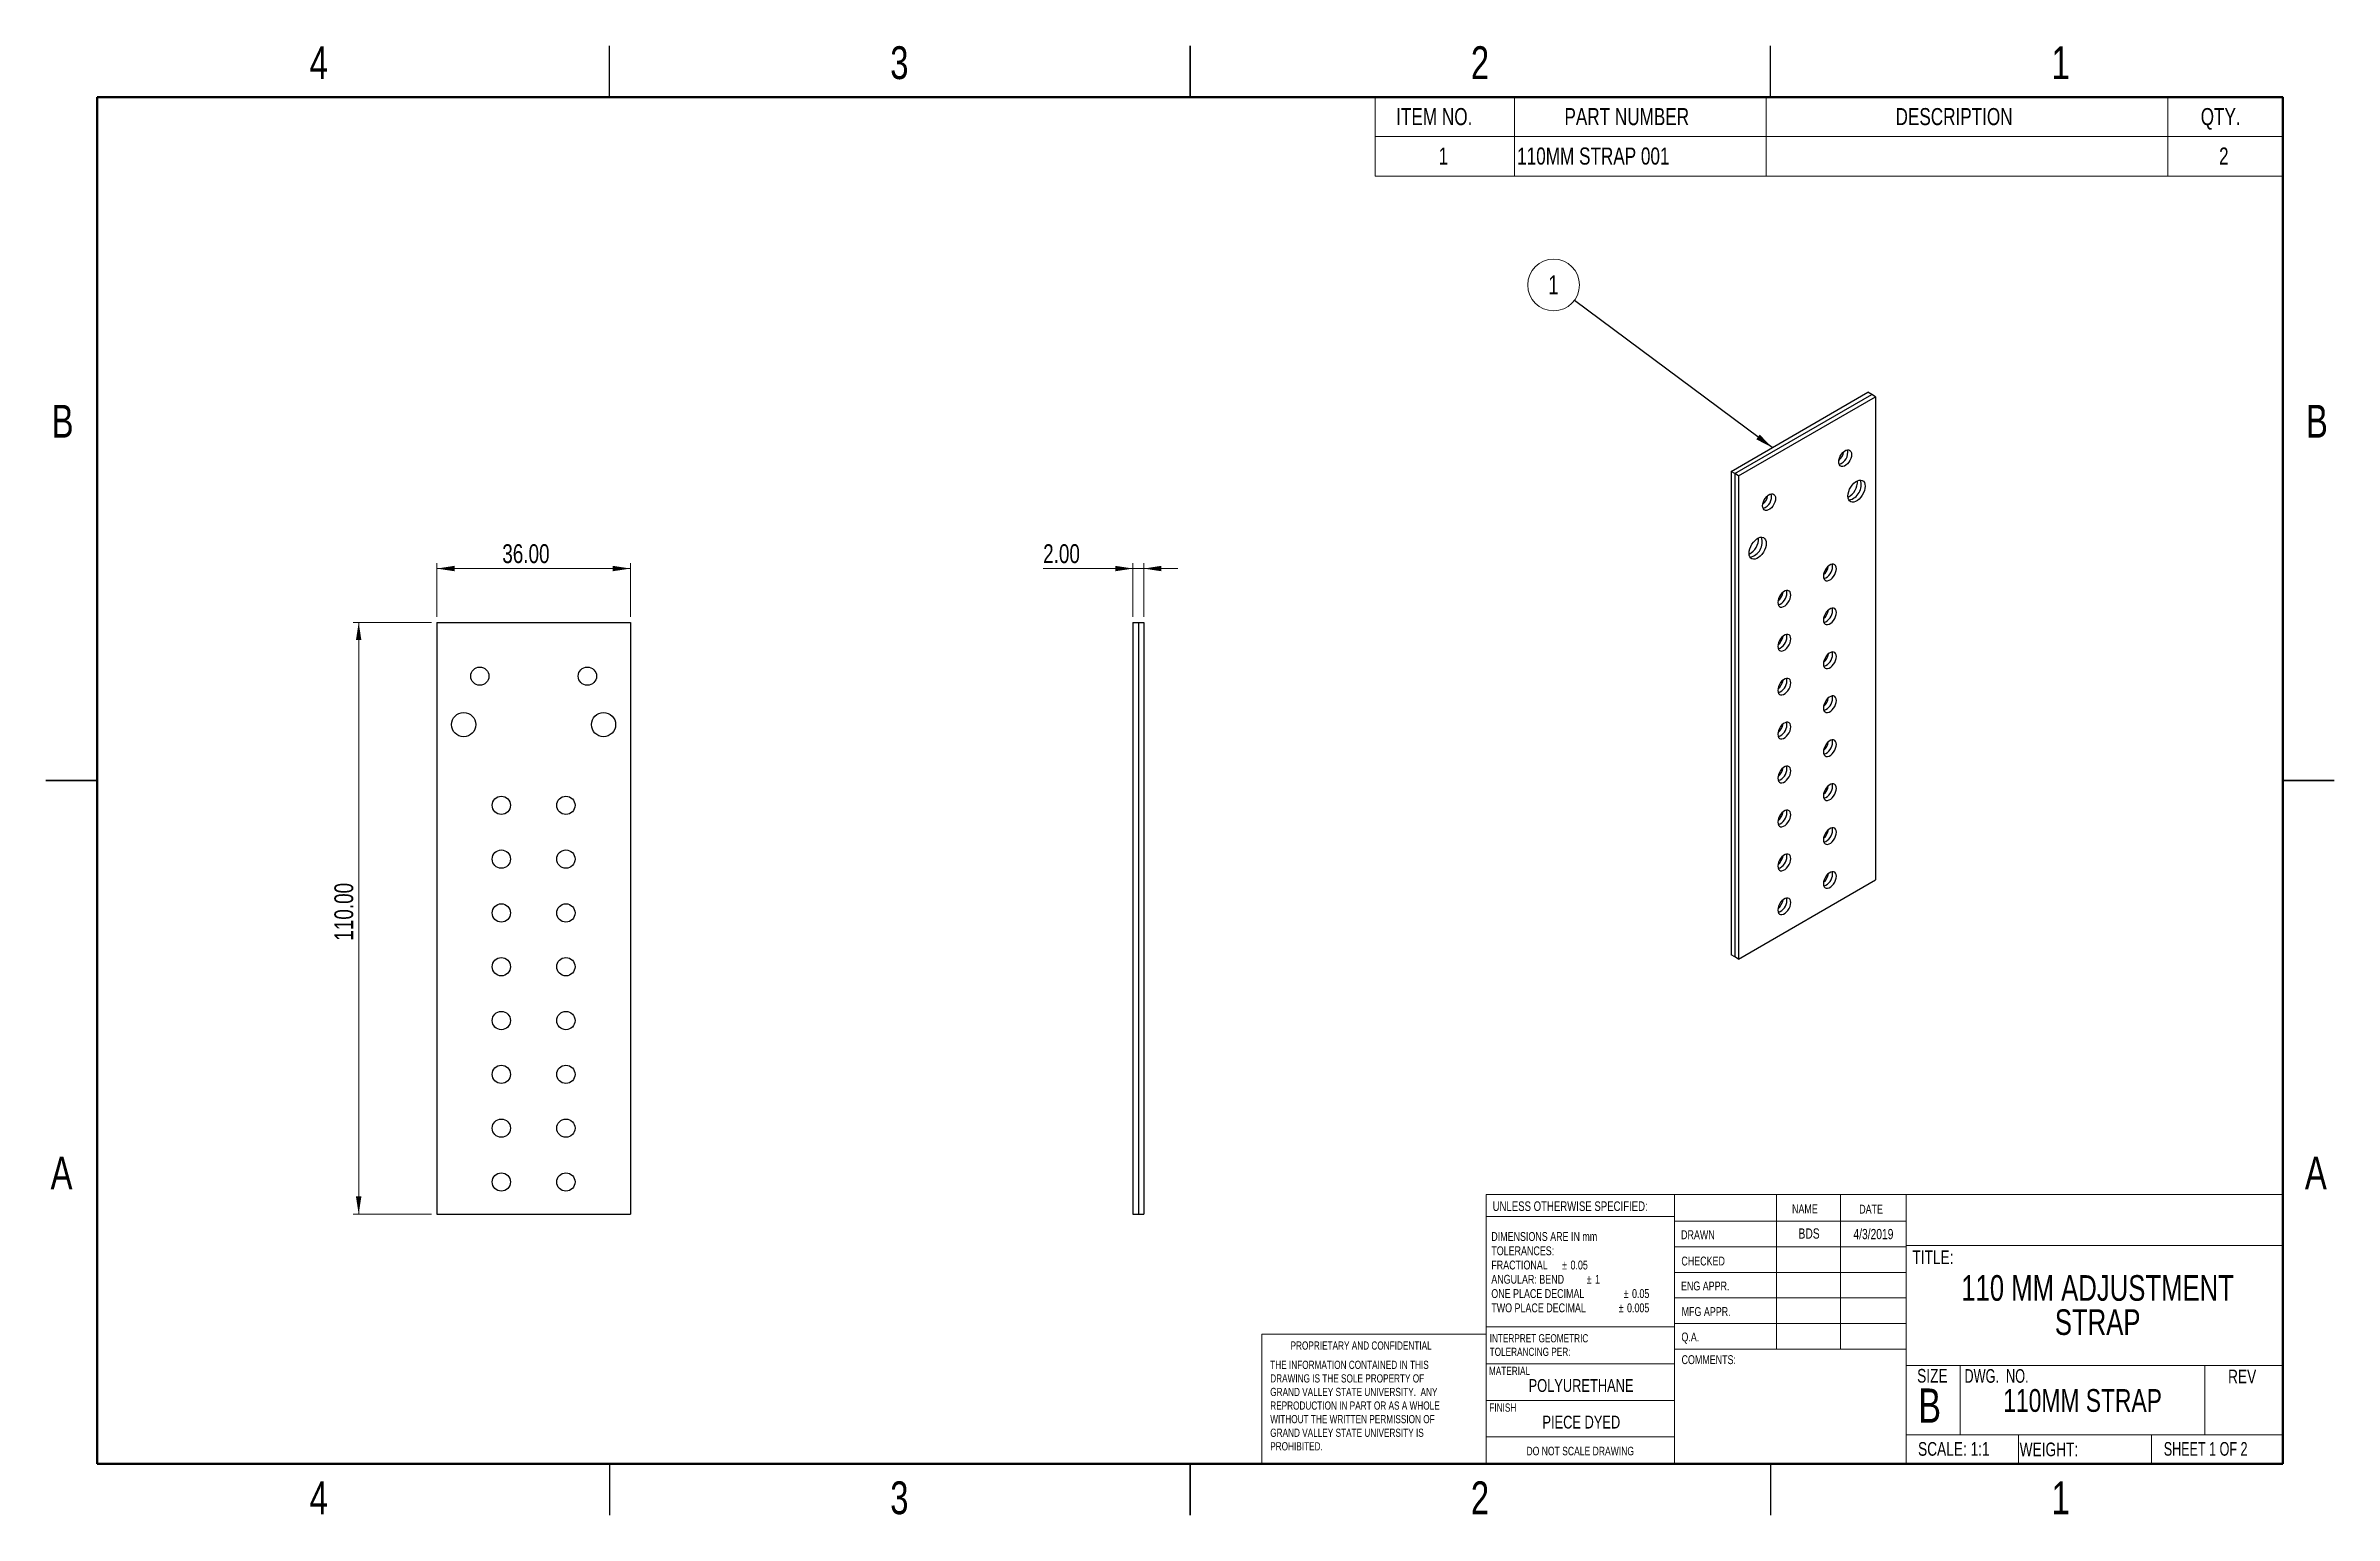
# Model space of a CAD drawing. Header units: millimetres. Extents: x 3 to 429, y 3 to 276.
import ezdxf

# ---------------------------------------------------------------- set-up
doc = ezdxf.new("R2010")
doc.units = ezdxf.units.MM
doc.styles.add('SLDTEXTSTYLE0', font='TXT', dxfattribs={"width": 0.75})
doc.styles.add('SLDTEXTSTYLE1', font='TXT', dxfattribs={"width": 0.6875})
doc.styles.add('SLDTEXTSTYLE2', font='TXT', dxfattribs={"width": 0.694444})
doc.dimstyles.new('SLDDIMSTYLE0', dxfattribs={"dimtxt": 3.5, "dimasz": 3.302, "dimexe": 0, "dimexo": 0.0625, "dimgap": 0.875, "dimtad": 1, "dimrnd": 1e-09, "dimzin": 4, "dimdsep": 46, "dimtxsty": 'SLDTEXTSTYLE0', "dimsah": 1, "dimcen": 0.09, "dimadec": 0, "dimazin": 1, "dimtfac": 1, "dimtofl": 0, "dimtmove": 0, "dimatfit": 3, "dimfxl": 1, "dimfrac": 2, "dimtolj": 1, "dimtzin": 12, "dimarcsym": 0})
doc.dimstyles.new('SLDDIMSTYLE1', dxfattribs={"dimtxt": 3.5, "dimasz": 3.302, "dimexe": 0, "dimexo": 0.0625, "dimgap": 0.875, "dimtad": 1, "dimrnd": 1e-09, "dimzin": 4, "dimdsep": 46, "dimtxsty": 'SLDTEXTSTYLE0', "dimsah": 1, "dimcen": 0.09, "dimadec": 0, "dimazin": 1, "dimtfac": 1, "dimtmove": 0, "dimatfit": 0, "dimfxl": 1, "dimfrac": 2, "dimtolj": 1, "dimtzin": 12, "dimarcsym": 0})
doc.dimstyles.new('SLDDIMSTYLE2', dxfattribs={"dimtxt": 0.18, "dimasz": 3.302, "dimexe": 0, "dimexo": 0.0625, "dimgap": 0, "dimtad": 0, "dimtih": 1, "dimtoh": 1, "dimdec": 0, "dimrnd": 1e-09, "dimzin": 0, "dimdsep": 46, "dimtxsty": 'Standard', "dimsah": 1, "dimcen": 0.09, "dimadec": 0, "dimazin": 0, "dimtfac": 3.302, "dimtdec": 0, "dimtofl": 0, "dimtmove": 0, "dimatfit": 3, "dimfxl": 1, "dimfrac": 2, "dimtolj": 1, "dimtzin": 0, "dimarcsym": 0})

# ---------------------------------------------------------------- blocks, each defined once
blk = doc.blocks.new('SW_NOTE_0')
at = {"color": 0, "linetype": 'Continuous', "lineweight": 0, "attachment_point": 2, "style": 'SLDTEXTSTYLE0'}
for s, insert, char_height in [('110 MM ADJUSTMENT', (31.48, 6.14), 4.7625), ('STRAP', (31.5, -0.21), 4.763)]:
    blk.add_mtext(s, dxfattribs=dict(at, insert=insert, char_height=char_height))
blk = doc.blocks.new('SW_NOTE_1')
at = {"color": 0, "linetype": 'Continuous', "lineweight": 0, "char_height": 1.524, "attachment_point": 1, "style": 'SLDTEXTSTYLE0'}
for s, insert in [('INTERPRET GEOMETRIC', (0, 1.96)), ('TOLERANCING PER:', (0, -0.56))]:
    blk.add_mtext(s, dxfattribs=dict(at, insert=insert))
blk = doc.blocks.new('SW_NOTE_2')
at = {"color": 0, "linetype": 'Continuous', "lineweight": 0, "attachment_point": 1, "style": 'SLDTEXTSTYLE0'}
for s, insert, char_height in [('DIMENSIONS ARE IN mm', (0, 2.13), 1.651), ('TOLERANCES:', (0, -0.52), 1.651), ('FRACTIONAL', (0, -3.17), 1.651), ('%%p', (13.15, -3.17), 1.651), ('0.05', (14.72, -3.17), 1.651), ('ANGULAR: BEND', (0, -5.82), 1.651), ('ONE PLACE DECIMAL', (0, -8.48), 1.651), ('%%p', (17.71, -5.82), 1.651), ('1', (19.28, -5.82), 1.65), ('0.05', (26.16, -8.48), 1.651), ('TWO PLACE DECIMAL', (0, -11.13), 1.651), ('%%p', (23.66, -11.13), 1.651), ('%%p', (24.59, -8.48), 1.651), ('0.005', (25.23, -11.13), 1.651)]:
    blk.add_mtext(s, dxfattribs=dict(at, insert=insert, char_height=char_height))
blk = doc.blocks.new('SW_NOTE_3')
at = {"color": 0, "linetype": 'Continuous', "lineweight": 0, "char_height": 1.524, "attachment_point": 1, "style": 'SLDTEXTSTYLE0'}
for s, insert in [('THE INFORMATION CONTAINED IN THIS', (0, 1.96)), ('GRAND VALLEY STATE UNIVERSITY.  ANY', (0, -3.08)), ('DRAWING IS THE SOLE PROPERTY OF', (0, -0.56)), ('WITHOUT THE WRITTEN PERMISSION OF', (0, -8.13)), ('REPRODUCTION IN PART OR AS A WHOLE', (0, -5.61)), ('GRAND VALLEY STATE UNIVERSITY IS', (0, -10.66)), ('PROHIBITED.', (0, -13.18))]:
    blk.add_mtext(s, dxfattribs=dict(at, insert=insert))
blk = doc.blocks.new('SW_TABLEANNOTATION_0')
at = {"color": 0, "linetype": 'Continuous', "lineweight": 0}
for p, q in [((0, 0), (0, -14.65)), ((168.76, 0), (0, 0)), ((25.88, 0), (25.88, -7.33)), ((72.7, 0), (72.7, -7.33)), ((147.33, 0), (147.33, -7.33)), ((168.76, -14.65), (168.76, 0)), ((0, -7.33), (168.76, -7.33)), ((25.88, -7.33), (25.88, -14.65)), ((72.7, -7.33), (72.7, -14.65)), ((147.33, -7.33), (147.33, -14.65)), ((0, -14.65), (168.76, -14.65))]:
    blk.add_line(p, q, dxfattribs=at)
at = {"color": 0, "linetype": 'Continuous', "lineweight": 0, "attachment_point": 1, "style": 'SLDTEXTSTYLE0'}
for s, insert, char_height in [('ITEM NO.', (3.9, -2.02), 3.175), ('PART NUMBER', (35.17, -2.02), 3.175), ('DESCRIPTION', (96.73, -2.02), 3.175), ('QTY.', (153.46, -2.02), 3.175), ('1', (11.77, -9.35), 3.17), ('110MM STRAP 001', (26.38, -9.35), 3.175), ('2', (156.87, -9.35), 3.17)]:
    blk.add_mtext(s, dxfattribs=dict(at, insert=insert, char_height=char_height))
blk = doc.blocks.new('_D')
at = {"color": 7, "linetype": 'Continuous', "lineweight": 18}
for p, q in [((74.87, 169.1), (60.35, 169.1)), ((61.35, 59.1), (61.35, 169.1)), ((74.87, 59.1), (60.35, 59.1))]:
    blk.add_line(p, q, dxfattribs=at)
for points in [[(61.35, 169.1), (60.84, 165.8), (61.85, 165.8)], [(61.35, 59.1), (61.85, 62.41), (60.84, 62.41)]]:
    blk.add_solid(points, dxfattribs=at)
at = {"color": 7, "linetype": 'Continuous', "lineweight": 18, "insert": (56.83, 109.95), "char_height": 3.5, "attachment_point": 1, "rotation": 90, "style": 'SLDTEXTSTYLE0'}
blk.add_mtext('110.00', dxfattribs=at)
blk = doc.blocks.new('_D_1')
at = {"color": 7, "linetype": 'Continuous', "lineweight": 18}
for p, q in [((75.87, 170.1), (75.87, 180.1)), ((75.87, 179.1), (111.87, 179.1)), ((111.87, 170.1), (111.87, 180.1))]:
    blk.add_line(p, q, dxfattribs=at)
for points in [[(75.87, 179.1), (79.17, 178.6), (79.17, 179.61)], [(111.87, 179.1), (108.57, 179.61), (108.57, 178.6)]]:
    blk.add_solid(points, dxfattribs=at)
at = {"color": 7, "linetype": 'Continuous', "lineweight": 18, "insert": (88.05, 183.62), "char_height": 3.5, "attachment_point": 1, "style": 'SLDTEXTSTYLE0'}
blk.add_mtext('36.00', dxfattribs=at)
blk = doc.blocks.new('_D_2')
at = {"color": 7, "linetype": 'Continuous', "lineweight": 18}
for p, q in [((205.3, 179.1), (188.6, 179.1)), ((205.3, 170.1), (205.3, 180.1)), ((205.3, 179.1), (207.3, 179.1)), ((207.3, 170.1), (207.3, 180.1)), ((207.3, 179.1), (213.65, 179.1))]:
    blk.add_line(p, q, dxfattribs=at)
for points in [[(205.3, 179.1), (202, 179.61), (202, 178.6)], [(207.3, 179.1), (210.6, 178.6), (210.6, 179.61)]]:
    blk.add_solid(points, dxfattribs=at)
at = {"color": 7, "linetype": 'Continuous', "lineweight": 18, "insert": (188.6, 183.62), "char_height": 3.5, "attachment_point": 1, "style": 'SLDTEXTSTYLE0'}
blk.add_mtext('2.00', dxfattribs=at)
blk = doc.blocks.new('SW_NOTE_4')
at = {"color": 0, "linetype": 'Continuous', "lineweight": 0}
blk.add_circle((-3.86, 2.87), 4.81, dxfattribs=at)
at = {"color": 0, "linetype": 'Continuous', "lineweight": 0, "insert": (-3.9, 4.65), "char_height": 3.5, "attachment_point": 2, "style": 'SLDTEXTSTYLE0'}
blk.add_mtext('1', dxfattribs=at)

msp = doc.modelspace()

# ---------------------------------------------------------------- linework, layer by layer
at = {"color": 7, "linetype": 'Continuous', "lineweight": 25}
for p, q in [((107.95, 266.7), (107.95, 276.225)), ((215.9, 276.225), (215.9, 266.7)), ((215.9, 266.7), (215.9, 276.225)), ((323.85, 266.7), (323.85, 276.225)), ((316.484, 197.167), (341.94, 211.862)), ((317.191, 196.759), (342.647, 211.454)), ((317.899, 196.35), (343.354, 211.046)), ((342.647, 211.454), (341.94, 211.862)), ((343.354, 211.046), (342.647, 211.454)), ((343.354, 211.046), (343.354, 121.226)), ((317.191, 196.759), (316.484, 197.167)), ((316.484, 197.167), (316.484, 107.347)), ((317.191, 196.759), (317.191, 106.939)), ((317.899, 196.35), (317.191, 196.759)), ((317.899, 196.35), (317.899, 106.531)), ((75.869, 169.105), (75.869, 59.105)), ((75.869, 169.105), (111.869, 169.105)), ((111.869, 169.105), (111.869, 59.105)), ((205.297, 169.105), (205.297, 59.105)), ((205.297, 169.105), (206.297, 169.105)), ((206.297, 169.105), (206.297, 59.105)), ((206.297, 169.105), (207.297, 169.105)), ((207.297, 169.105), (207.297, 59.105)), ((3.175, 139.7), (12.7, 139.7)), ((12.7, 139.7), (3.175, 139.7)), ((428.625, 139.7), (419.1, 139.7)), ((419.1, 139.7), (428.625, 139.7)), ((317.899, 106.531), (343.354, 121.226)), ((317.191, 106.939), (316.484, 107.347)), ((317.899, 106.531), (317.191, 106.939)), ((75.869, 59.105), (111.869, 59.105)), ((205.297, 59.105), (206.297, 59.105)), ((206.297, 59.105), (207.297, 59.105)), ((107.95, 12.7), (107.95, 3.175)), ((215.9, 3.175), (215.9, 12.7)), ((215.9, 12.7), (215.9, 3.175)), ((323.85, 12.7), (323.85, 3.175))]:
    msp.add_line(p, q, dxfattribs=at)
at = {"color": 7, "linetype": 'Continuous', "lineweight": 50}
for p, q in [((12.7, 12.7), (12.7, 266.7)), ((12.7, 266.7), (419.1, 266.7)), ((419.1, 266.7), (419.1, 12.7)), ((419.1, 12.7), (12.7, 12.7))]:
    msp.add_line(p, q, dxfattribs=at)
at = {"color": 7, "linetype": 'Continuous', "lineweight": 18}
for p, q in [((270.974, 12.7), (270.974, 62.782)), ((270.974, 62.782), (419.1, 62.782)), ((305.948, 62.782), (305.948, 12.7)), ((324.96, 62.782), (324.96, 34.019)), ((336.861, 62.782), (336.861, 34.019)), ((349.029, 62.782), (349.029, 12.7)), ((305.948, 58.674), (270.974, 58.674)), ((305.948, 57.832), (349.029, 57.832)), ((305.948, 53.069), (349.029, 53.069)), ((349.029, 53.269), (419.1, 53.269)), ((305.948, 48.307), (349.029, 48.307)), ((349.029, 43.544), (305.948, 43.544)), ((349.029, 38.782), (305.948, 38.782)), ((229.239, 12.7), (229.239, 36.793)), ((270.974, 36.793), (229.239, 36.793)), ((270.974, 38.195), (306.063, 38.195)), ((270.974, 31.337), (306.063, 31.337)), ((349.029, 34.019), (306.063, 34.019)), ((349.029, 30.985), (419.1, 30.985)), ((359.075, 30.985), (359.075, 18.107)), ((404.573, 30.985), (404.573, 18.107)), ((270.974, 24.479), (305.948, 24.479)), ((270.974, 17.712), (305.948, 17.712)), ((349.029, 18.107), (419.1, 18.107)), ((369.936, 18.107), (369.936, 12.7)), ((394.623, 18.107), (394.623, 12.7))]:
    msp.add_line(p, q, dxfattribs=at)
at = {"color": 7, "linetype": 'Continuous', "lineweight": 25, "flags": 128}
for points in [[(336.495, 198.921), (336.53, 199.273), (336.633, 199.645), (336.798, 200.016), (337.015, 200.363), (337.271, 200.666), (337.553, 200.909), (337.842, 201.076), (338.124, 201.159), (338.38, 201.151), (338.597, 201.055), (338.762, 200.874), (338.865, 200.621), (338.9, 200.309), (338.865, 199.956), (338.762, 199.584), (338.597, 199.214), (338.38, 198.866), (338.124, 198.563), (337.842, 198.32), (337.553, 198.153), (337.271, 198.071), (337.015, 198.078), (336.798, 198.175), (336.633, 198.355), (336.53, 198.609), (336.495, 198.921)], [(322.353, 190.757), (322.388, 191.109), (322.491, 191.481), (322.656, 191.852), (322.873, 192.199), (323.129, 192.502), (323.41, 192.745), (323.7, 192.912), (323.982, 192.995), (324.238, 192.987), (324.455, 192.89), (324.62, 192.71), (324.723, 192.457), (324.757, 192.145), (324.723, 191.792), (324.62, 191.42), (324.455, 191.049), (324.238, 190.702), (323.982, 190.399), (323.7, 190.156), (323.41, 189.989), (323.129, 189.907), (322.873, 189.914), (322.656, 190.011), (322.491, 190.191), (322.388, 190.445), (322.353, 190.757)], [(338.228, 192.572), (338.263, 192.974), (338.365, 193.399), (338.532, 193.827), (338.754, 194.241), (339.023, 194.622), (339.327, 194.954), (339.653, 195.222), (339.985, 195.414), (340.31, 195.522), (340.614, 195.541), (340.883, 195.47), (341.106, 195.313), (341.272, 195.077), (341.375, 194.771), (341.41, 194.409), (341.375, 194.007), (341.272, 193.582), (341.106, 193.154), (340.883, 192.74), (340.614, 192.359), (340.31, 192.027), (339.985, 191.759), (339.653, 191.567), (339.327, 191.459), (339.023, 191.44), (338.754, 191.51), (338.532, 191.667), (338.365, 191.904), (338.263, 192.21), (338.228, 192.572)], [(319.843, 181.959), (319.878, 182.361), (319.981, 182.785), (320.147, 183.214), (320.369, 183.628), (320.639, 184.009), (320.942, 184.341), (321.268, 184.608), (321.6, 184.8), (321.926, 184.908), (322.23, 184.927), (322.499, 184.857), (322.721, 184.7), (322.888, 184.463), (322.99, 184.157), (323.025, 183.796), (322.99, 183.393), (322.888, 182.969), (322.721, 182.54), (322.499, 182.126), (322.23, 181.745), (321.926, 181.414), (321.6, 181.146), (321.268, 180.954), (320.942, 180.846), (320.639, 180.827), (320.369, 180.897), (320.147, 181.054), (319.981, 181.291), (319.878, 181.597), (319.843, 181.959)], [(336.071, 179.079), (336.036, 179.391), (335.933, 179.644), (335.769, 179.825), (335.552, 179.921), (335.295, 179.929), (335.014, 179.846), (334.724, 179.679), (334.443, 179.437), (334.186, 179.133), (333.969, 178.786), (333.805, 178.415), (333.702, 178.043), (333.667, 177.691), (333.702, 177.379), (333.805, 177.125), (333.969, 176.945), (334.186, 176.848), (334.443, 176.841), (334.724, 176.923), (335.014, 177.09), (335.295, 177.333), (335.552, 177.637), (335.769, 177.984), (335.933, 178.354), (336.036, 178.726), (336.071, 179.079)], [(335.364, 179.487), (335.329, 179.799), (335.288, 179.928)], [(335.364, 179.487), (335.329, 179.799), (335.288, 179.928)], [(327.586, 174.18), (327.551, 174.492), (327.448, 174.746), (327.284, 174.926), (327.067, 175.023), (326.81, 175.03), (326.529, 174.948), (326.239, 174.781), (325.958, 174.538), (325.701, 174.235), (325.484, 173.887), (325.319, 173.517), (325.217, 173.145), (325.182, 172.792), (325.217, 172.48), (325.319, 172.227), (325.484, 172.046), (325.701, 171.95), (325.958, 171.942), (326.239, 172.025), (326.529, 172.192), (326.81, 172.435), (327.067, 172.738), (327.284, 173.085), (327.448, 173.456), (327.551, 173.828), (327.586, 174.18)], [(326.879, 174.589), (326.844, 174.901), (326.803, 175.029)], [(326.879, 174.589), (326.844, 174.901), (326.803, 175.029)], [(336.071, 170.913), (336.036, 171.225), (335.933, 171.479), (335.769, 171.659), (335.552, 171.756), (335.295, 171.763), (335.014, 171.681), (334.724, 171.514), (334.443, 171.271), (334.186, 170.968), (333.969, 170.621), (333.805, 170.25), (333.702, 169.878), (333.667, 169.525), (333.702, 169.213), (333.805, 168.96), (333.969, 168.78), (334.186, 168.683), (334.443, 168.675), (334.724, 168.758), (335.014, 168.925), (335.295, 169.168), (335.552, 169.471), (335.769, 169.818), (335.933, 170.189), (336.036, 170.561), (336.071, 170.913)], [(335.364, 171.322), (335.329, 171.634), (335.288, 171.762)], [(335.364, 171.322), (335.329, 171.634), (335.288, 171.762)], [(327.586, 166.015), (327.551, 166.327), (327.448, 166.581), (327.284, 166.761), (327.067, 166.858), (326.81, 166.865), (326.529, 166.783), (326.239, 166.615), (325.958, 166.373), (325.701, 166.069), (325.484, 165.722), (325.319, 165.352), (325.217, 164.979), (325.182, 164.627), (325.217, 164.315), (325.319, 164.061), (325.484, 163.881), (325.701, 163.784), (325.958, 163.777), (326.239, 163.859), (326.529, 164.027), (326.81, 164.269), (327.067, 164.573), (327.284, 164.92), (327.448, 165.29), (327.551, 165.663), (327.586, 166.015)], [(326.879, 166.423), (326.844, 166.735), (326.803, 166.864)], [(326.879, 166.423), (326.844, 166.735), (326.803, 166.864)], [(336.071, 162.748), (336.036, 163.06), (335.933, 163.314), (335.769, 163.494), (335.552, 163.591), (335.295, 163.598), (335.014, 163.516), (334.724, 163.348), (334.443, 163.106), (334.186, 162.802), (333.969, 162.455), (333.805, 162.085), (333.702, 161.712), (333.667, 161.36), (333.702, 161.048), (333.805, 160.794), (333.969, 160.614), (334.186, 160.517), (334.443, 160.51), (334.724, 160.592), (335.014, 160.76), (335.295, 161.002), (335.552, 161.306), (335.769, 161.653), (335.933, 162.023), (336.036, 162.396), (336.071, 162.748)], [(335.364, 163.156), (335.329, 163.468), (335.288, 163.597)], [(335.364, 163.156), (335.329, 163.468), (335.288, 163.597)], [(327.586, 157.85), (327.551, 158.162), (327.448, 158.415), (327.284, 158.595), (327.067, 158.692), (326.81, 158.7), (326.529, 158.617), (326.239, 158.45), (325.958, 158.207), (325.701, 157.904), (325.484, 157.557), (325.319, 157.186), (325.217, 156.814), (325.182, 156.462), (325.217, 156.15), (325.319, 155.896), (325.484, 155.716), (325.701, 155.619), (325.958, 155.612), (326.239, 155.694), (326.529, 155.861), (326.81, 156.104), (327.067, 156.407), (327.284, 156.755), (327.448, 157.125), (327.551, 157.497), (327.586, 157.85)], [(326.879, 158.258), (326.844, 158.57), (326.803, 158.699)], [(326.879, 158.258), (326.844, 158.57), (326.803, 158.699)], [(336.071, 154.583), (336.036, 154.895), (335.933, 155.148), (335.769, 155.329), (335.552, 155.425), (335.295, 155.433), (335.014, 155.35), (334.724, 155.183), (334.443, 154.94), (334.186, 154.637), (333.969, 154.29), (333.805, 153.919), (333.702, 153.547), (333.667, 153.195), (333.702, 152.883), (333.805, 152.629), (333.969, 152.449), (334.186, 152.352), (334.443, 152.345), (334.724, 152.427), (335.014, 152.594), (335.295, 152.837), (335.552, 153.14), (335.769, 153.488), (335.933, 153.858), (336.036, 154.23), (336.071, 154.583)], [(335.364, 154.991), (335.329, 155.303), (335.288, 155.432)], [(335.364, 154.991), (335.329, 155.303), (335.288, 155.432)], [(327.586, 149.684), (327.551, 149.996), (327.448, 150.25), (327.284, 150.43), (327.067, 150.527), (326.81, 150.534), (326.529, 150.452), (326.239, 150.285), (325.958, 150.042), (325.701, 149.738), (325.484, 149.391), (325.319, 149.021), (325.217, 148.649), (325.182, 148.296), (325.217, 147.984), (325.319, 147.731), (325.484, 147.55), (325.701, 147.454), (325.958, 147.446), (326.239, 147.529), (326.529, 147.696), (326.81, 147.938), (327.067, 148.242), (327.284, 148.589), (327.448, 148.96), (327.551, 149.332), (327.586, 149.684)], [(326.879, 150.092), (326.844, 150.404), (326.803, 150.533)], [(326.879, 150.092), (326.844, 150.404), (326.803, 150.533)], [(336.071, 146.417), (336.036, 146.729), (335.933, 146.983), (335.769, 147.163), (335.552, 147.26), (335.295, 147.267), (335.014, 147.185), (334.724, 147.018), (334.443, 146.775), (334.186, 146.471), (333.969, 146.124), (333.805, 145.754), (333.702, 145.382), (333.667, 145.029), (333.702, 144.717), (333.805, 144.464), (333.969, 144.283), (334.186, 144.187), (334.443, 144.179), (334.724, 144.262), (335.014, 144.429), (335.295, 144.671), (335.552, 144.975), (335.769, 145.322), (335.933, 145.693), (336.036, 146.065), (336.071, 146.417)], [(335.364, 146.825), (335.329, 147.137), (335.288, 147.266)], [(335.364, 146.825), (335.329, 147.137), (335.288, 147.266)], [(327.586, 141.519), (327.551, 141.831), (327.448, 142.084), (327.284, 142.265), (327.067, 142.361), (326.81, 142.369), (326.529, 142.286), (326.239, 142.119), (325.958, 141.877), (325.701, 141.573), (325.484, 141.226), (325.319, 140.855), (325.217, 140.483), (325.182, 140.131), (325.217, 139.819), (325.319, 139.565), (325.484, 139.385), (325.701, 139.288), (325.958, 139.281), (326.239, 139.363), (326.529, 139.53), (326.81, 139.773), (327.067, 140.077), (327.284, 140.424), (327.448, 140.794), (327.551, 141.166), (327.586, 141.519)], [(326.879, 141.927), (326.844, 142.239), (326.803, 142.368)], [(326.879, 141.927), (326.844, 142.239), (326.803, 142.368)], [(336.071, 138.252), (336.036, 138.564), (335.933, 138.817), (335.769, 138.998), (335.552, 139.094), (335.295, 139.102), (335.014, 139.019), (334.724, 138.852), (334.443, 138.61), (334.186, 138.306), (333.969, 137.959), (333.805, 137.588), (333.702, 137.216), (333.667, 136.864), (333.702, 136.552), (333.805, 136.298), (333.969, 136.118), (334.186, 136.021), (334.443, 136.014), (334.724, 136.096), (335.014, 136.263), (335.295, 136.506), (335.552, 136.81), (335.769, 137.157), (335.933, 137.527), (336.036, 137.899), (336.071, 138.252)], [(335.364, 138.66), (335.329, 138.972), (335.288, 139.101)], [(335.364, 138.66), (335.329, 138.972), (335.288, 139.101)], [(327.586, 133.353), (327.551, 133.665), (327.448, 133.919), (327.284, 134.099), (327.067, 134.196), (326.81, 134.203), (326.529, 134.121), (326.239, 133.954), (325.958, 133.711), (325.701, 133.408), (325.484, 133.06), (325.319, 132.69), (325.217, 132.318), (325.182, 131.965), (325.217, 131.653), (325.319, 131.4), (325.484, 131.219), (325.701, 131.123), (325.958, 131.115), (326.239, 131.198), (326.529, 131.365), (326.81, 131.608), (327.067, 131.911), (327.284, 132.258), (327.448, 132.629), (327.551, 133.001), (327.586, 133.353)], [(326.879, 133.762), (326.844, 134.074), (326.803, 134.202)], [(326.879, 133.762), (326.844, 134.074), (326.803, 134.202)], [(336.071, 130.086), (336.036, 130.398), (335.933, 130.652), (335.769, 130.832), (335.552, 130.929), (335.295, 130.936), (335.014, 130.854), (334.724, 130.687), (334.443, 130.444), (334.186, 130.141), (333.969, 129.793), (333.805, 129.423), (333.702, 129.051), (333.667, 128.698), (333.702, 128.386), (333.805, 128.133), (333.969, 127.952), (334.186, 127.856), (334.443, 127.848), (334.724, 127.931), (335.014, 128.098), (335.295, 128.341), (335.552, 128.644), (335.769, 128.991), (335.933, 129.362), (336.036, 129.734), (336.071, 130.086)], [(335.364, 130.495), (335.329, 130.807), (335.288, 130.935)], [(335.364, 130.495), (335.329, 130.807), (335.288, 130.935)], [(327.586, 125.188), (327.551, 125.5), (327.448, 125.754), (327.284, 125.934), (327.067, 126.031), (326.81, 126.038), (326.529, 125.956), (326.239, 125.788), (325.958, 125.546), (325.701, 125.242), (325.484, 124.895), (325.319, 124.525), (325.217, 124.152), (325.182, 123.8), (325.217, 123.488), (325.319, 123.234), (325.484, 123.054), (325.701, 122.957), (325.958, 122.95), (326.239, 123.032), (326.529, 123.2), (326.81, 123.442), (327.067, 123.746), (327.284, 124.093), (327.448, 124.463), (327.551, 124.836), (327.586, 125.188)], [(326.879, 125.596), (326.844, 125.908), (326.803, 126.037)], [(326.879, 125.596), (326.844, 125.908), (326.803, 126.037)], [(336.071, 121.921), (336.036, 122.233), (335.933, 122.487), (335.769, 122.667), (335.552, 122.764), (335.295, 122.771), (335.014, 122.689), (334.724, 122.521), (334.443, 122.279), (334.186, 121.975), (333.969, 121.628), (333.805, 121.258), (333.702, 120.885), (333.667, 120.533), (333.702, 120.221), (333.805, 119.967), (333.969, 119.787), (334.186, 119.69), (334.443, 119.683), (334.724, 119.765), (335.014, 119.933), (335.295, 120.175), (335.552, 120.479), (335.769, 120.826), (335.933, 121.196), (336.036, 121.569), (336.071, 121.921)], [(335.364, 122.329), (335.329, 122.641), (335.288, 122.77)], [(335.364, 122.329), (335.329, 122.641), (335.288, 122.77)], [(327.586, 117.022), (327.551, 117.335), (327.448, 117.588), (327.284, 117.768), (327.067, 117.865), (326.81, 117.873), (326.529, 117.79), (326.239, 117.623), (325.958, 117.38), (325.701, 117.077), (325.484, 116.73), (325.319, 116.359), (325.217, 115.987), (325.182, 115.635), (325.217, 115.323), (325.319, 115.069), (325.484, 114.889), (325.701, 114.792), (325.958, 114.785), (326.239, 114.867), (326.529, 115.034), (326.81, 115.277), (327.067, 115.58), (327.284, 115.927), (327.448, 116.298), (327.551, 116.67), (327.586, 117.022)], [(326.879, 117.431), (326.844, 117.743), (326.803, 117.872)], [(326.879, 117.431), (326.844, 117.743), (326.803, 117.872)]]:
    msp.add_lwpolyline(points, dxfattribs=at)
at = {"color": 7, "linetype": 'Continuous', "lineweight": 25}
for centre, radius in [((83.869, 159.105), 1.7), ((103.869, 159.105), 1.7), ((80.869, 150.105), 2.25), ((106.869, 150.105), 2.25), ((87.869, 135.105), 1.7), ((99.869, 135.105), 1.7), ((87.869, 125.105), 1.7), ((99.869, 125.105), 1.7), ((87.869, 115.105), 1.7), ((99.869, 115.105), 1.7), ((87.869, 105.105), 1.7), ((99.869, 105.105), 1.7), ((87.869, 95.105), 1.7), ((99.869, 95.105), 1.7), ((87.869, 85.105), 1.7), ((99.869, 85.105), 1.7), ((87.869, 75.105), 1.7), ((99.869, 75.105), 1.7), ((87.869, 65.105), 1.7), ((99.869, 65.105), 1.7)]:
    msp.add_circle(centre, radius, dxfattribs=at)
for centre, radius, start, end in [((334.793, 201.292), 2.707, 309.6058, 350.39958), ((335.931, 200.635), 2.248, 286.549, 13.45637), ((320.651, 193.127), 2.707, 309.60582, 350.39958), ((321.789, 192.47), 2.248, 286.54898, 13.45641), ((336.717, 195.281), 3.272, 297.66902, 2.33635), ((337.827, 194.64), 2.853, 281.52706, 18.47831), ((318.333, 184.668), 3.272, 297.66899, 2.33638), ((319.442, 184.027), 2.853, 281.52708, 18.4783), ((331.964, 180.062), 2.707, 309.60571, 350.39966), ((332.976, 179.512), 2.388, 288.71788, 359.4089), ((323.479, 175.163), 2.707, 309.60571, 350.39966), ((324.491, 174.613), 2.388, 288.71788, 359.4089), ((331.964, 171.896), 2.707, 309.60586, 350.39951), ((332.976, 171.346), 2.388, 288.71797, 359.40889), ((323.479, 166.998), 2.707, 309.60586, 350.39951), ((324.491, 166.448), 2.388, 288.71796, 359.4089), ((331.964, 163.731), 2.707, 309.60571, 350.39966), ((332.976, 163.181), 2.388, 288.71785, 359.40894), ((323.479, 158.832), 2.707, 309.60571, 350.39966), ((324.491, 158.282), 2.388, 288.71784, 359.40894), ((331.964, 155.566), 2.707, 309.60623, 350.39932), ((332.976, 155.015), 2.388, 288.71776, 359.40895), ((323.479, 150.667), 2.707, 309.60623, 350.39932), ((324.491, 150.117), 2.388, 288.71776, 359.40895), ((331.964, 147.4), 2.707, 309.60571, 350.39966), ((332.976, 146.85), 2.388, 288.7181, 359.40876), ((323.479, 142.502), 2.707, 309.60571, 350.39966), ((324.491, 141.952), 2.388, 288.7181, 359.40876), ((331.964, 139.235), 2.707, 309.60571, 350.39966), ((332.976, 138.685), 2.388, 288.71793, 359.40893), ((323.479, 134.336), 2.707, 309.60571, 350.39966), ((324.491, 133.786), 2.388, 288.71793, 359.40893), ((331.964, 131.069), 2.707, 309.60571, 350.39966), ((332.976, 130.519), 2.388, 288.71783, 359.40903), ((323.479, 126.171), 2.707, 309.60571, 350.39966), ((324.491, 125.621), 2.388, 288.71783, 359.40903), ((331.964, 122.904), 2.707, 309.60638, 350.39899), ((332.976, 122.354), 2.388, 288.7181, 359.40876), ((323.479, 118.005), 2.707, 309.60638, 350.39899), ((324.491, 117.455), 2.388, 288.7181, 359.40876)]:
    msp.add_arc(centre, radius, start, end, dxfattribs=at)

# ---------------------------------------------------------------- block references
at = {"color": 7, "linetype": 'Continuous', "lineweight": 0}
for name, p in [('SW_TABLEANNOTATION_0', (250.344, 266.7)), ('SW_NOTE_4', (287.359, 228.934)), ('SW_NOTE_2', (271.917, 53.666)), ('SW_NOTE_0', (353.144, 41.65)), ('SW_NOTE_1', (271.609, 34.864)), ('SW_NOTE_3', (230.817, 29.925))]:
    msp.add_blockref(name, p, dxfattribs=at)

# ---------------------------------------------------------------- texts
for s, insert, char_height, attachment_point, style in [('4', (53.914, 276.164), 6.096, 2, 'SLDTEXTSTYLE0'), ('3', (161.864, 276.164), 6.096, 2, 'SLDTEXTSTYLE0'), ('2', (269.814, 276.164), 6.096, 2, 'SLDTEXTSTYLE0'), ('1', (377.764, 276.164), 6.096, 2, 'SLDTEXTSTYLE0'), ('B', (6.303, 209.526), 6.096, 2, 'SLDTEXTSTYLE0'), ('B', (425.403, 209.526), 6.096, 2, 'SLDTEXTSTYLE0'), ('A', (6.107, 69.826), 6.096, 2, 'SLDTEXTSTYLE0'), ('A', (425.207, 69.826), 6.096, 2, 'SLDTEXTSTYLE0'), ('UNLESS OTHERWISE SPECIFIED:', (272.158, 61.499), 1.778, 1, 'SLDTEXTSTYLE0'), ('NAME', (327.824, 60.923), 1.651, 1, 'SLDTEXTSTYLE0'), ('DATE', (340.315, 60.879), 1.651, 1, 'SLDTEXTSTYLE0'), ('DRAWN', (307.197, 56.123), 1.651, 1, 'SLDTEXTSTYLE0'), ('BDS', (330.994, 56.478), 1.905, 2, 'SLDTEXTSTYLE0'), ('4/3/2019', (342.955, 56.377), 1.905, 2, 'SLDTEXTSTYLE0'), ('CHECKED', (307.251, 51.237), 1.651, 1, 'SLDTEXTSTYLE0'), ('TITLE:', (350.193, 52.393), 2.54, 1, 'SLDTEXTSTYLE0'), ('ENG APPR.', (307.177, 46.601), 1.651, 1, 'SLDTEXTSTYLE0'), ('MFG APPR.', (307.303, 41.845), 1.651, 1, 'SLDTEXTSTYLE0'), ('PROPRIETARY AND CONFIDENTIAL', (234.592, 35.47), 1.524, 1, 'SLDTEXTSTYLE0'), ('Q.A.', (307.262, 37.123), 1.651, 1, 'SLDTEXTSTYLE0'), ('MATERIAL', (271.48, 30.753), 1.524, 1, 'SLDTEXTSTYLE0'), ('COMMENTS:', (307.284, 32.909), 1.651, 1, 'SLDTEXTSTYLE0'), ('SIZE', (351.08, 30.358), 2.54, 1, 'SLDTEXTSTYLE0'), ('DWG.  NO.', (359.881, 30.323), 2.54, 1, 'SLDTEXTSTYLE2'), ('REV', (408.885, 30.223), 2.54, 1, 'SLDTEXTSTYLE0'), ('POLYURETHANE', (288.602, 28.471), 2.38125, 2, 'SLDTEXTSTYLE0'), ('B', (351.28, 26.724), 6.35, 1, 'SLDTEXTSTYLE0'), ('110MM STRAP', (381.844, 26.614), 4.23333, 2, 'SLDTEXTSTYLE0'), ('FINISH', (271.55, 23.938), 1.524, 1, 'SLDTEXTSTYLE0'), ('PIECE DYED', (288.655, 21.67), 2.3813, 2, 'SLDTEXTSTYLE0'), ('DO NOT SCALE DRAWING', (288.454, 15.895), 1.5875, 2, 'SLDTEXTSTYLE0'), ('SCALE: 1:1', (351.249, 16.765), 2.54, 1, 'SLDTEXTSTYLE0'), ('WEIGHT:', (370.14, 16.678), 2.54, 1, 'SLDTEXTSTYLE0'), ('SHEET 1 OF 2', (396.931, 16.773), 2.54, 1, 'SLDTEXTSTYLE1'), ('4', (53.914, 9.464), 6.096, 2, 'SLDTEXTSTYLE0'), ('3', (161.864, 9.464), 6.096, 2, 'SLDTEXTSTYLE0'), ('2', (269.814, 9.464), 6.096, 2, 'SLDTEXTSTYLE0'), ('1', (377.764, 9.464), 6.096, 2, 'SLDTEXTSTYLE0')]:
    msp.add_mtext(s, dxfattribs=dict(at, insert=insert, char_height=char_height, attachment_point=attachment_point, style=style))

# ---------------------------------------------------------------- dimensions: what is measured, and where the dimension line sits
at = {"color": 7, "linetype": 'Continuous', "lineweight": 18}
for base, p1, p2, dimstyle, picture, middle in [((111.869, 179.105), (75.869, 169.105), (111.869, 169.105), 'SLDDIMSTYLE0', '_D_1', (93.869, 179.105)), ((207.297, 179.105), (205.297, 169.105), (207.297, 169.105), 'SLDDIMSTYLE1', '_D_2', (193.129, 179.105))]:
    dim = msp.add_linear_dim(base=base, p1=p1, p2=p2, dimstyle=dimstyle, dxfattribs=at)
    dim.commit()
    dim.dimension.update_dxf_attribs({"geometry": picture, "text_midpoint": middle, "dimtype": 160})
dim = msp.add_linear_dim(base=(61.346, 169.105), p1=(75.869, 59.105), p2=(75.869, 169.105), angle=90, dimstyle='SLDDIMSTYLE0', dxfattribs=at)
dim.commit()
dim.dimension.update_dxf_attribs({"geometry": '_D', "text_midpoint": (61.346, 117.058), "dimtype": 160})

# ---------------------------------------------------------------- leaders
at = {"color": 7, "linetype": 'Continuous', "lineweight": 0}
msp.add_leader([(324.146, 201.59), (287.359, 228.934)], dimstyle='SLDDIMSTYLE2', dxfattribs=at)

doc.saveas('drawing.dxf')
